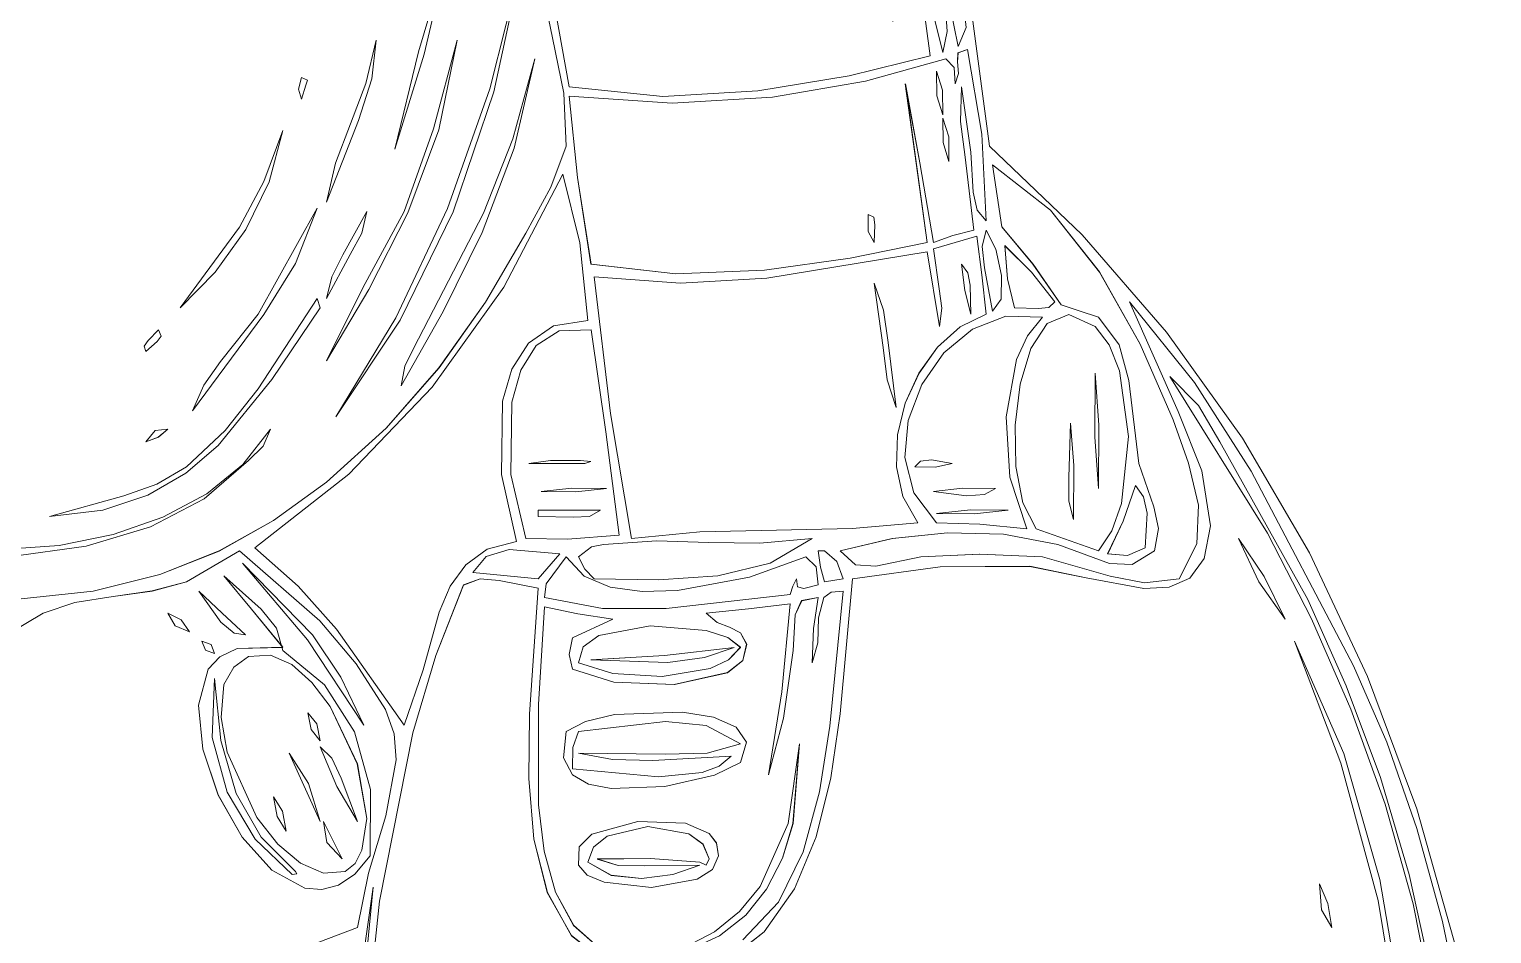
# Model space of a CAD drawing. Header units: inches. Extents: x -1726 to 2926, y -3254 to 1573.
# Drawn here: x 1126 to 2886, y -1258 to -169 of the extents above; entities that cross this region are included whole.
import ezdxf

# ---------------------------------------------------------------- set-up
doc = ezdxf.new("R2010")
doc.units = ezdxf.units.IN
doc.header["$MEASUREMENT"] = 0
doc.layers.add('Layer 1', color=7, linetype='Continuous')

msp = doc.modelspace()

# ---------------------------------------------------------------- linework, layer by layer
at = {"layer": 'Layer 1', "color": 7, "lineweight": 9}
for points in [[(2236.7, 27.2), (2281.7, -309.9), (2393.4, -416.8), (2495, -533.9), (2586.2, -661.3), (2666.9, -799.3), (2736.9, -947.9), (2796.1, -1107.4), (2844.1, -1278), (2881, -1459.8), (2886.3, -1712.8), (2877.5, -1837.5), (2858.5, -1954.2), (2847.1, -1991.1), (2831.1, -2016.7), (2808.2, -2035.4), (2776.1, -2051.6)], [(2218, -85.1), (2214.6, -34.9), (2210.1, -12.5), (2199.3, 4.7), (2195.9, -44), (2201, -98.5), (2225.5, -197.5), (2230.9, -172), (2228.8, -143.5), (2218, -85.1), (2218, -85.1)], [(2225.5, -197.5), (2201, -98.5), (2196, -44), (2199.3, 4.7), (2210.1, -12.5), (2214.6, -34.9), (2218, -85.1), (2228.8, -143.5), (2230.9, -172), (2225.5, -197.5), (2225.5, -197.5)], [(2218, 12.2), (2231.9, 1), (2234.2, -24.6), (2235, -53.3), (2244.2, -73.9), (2244.4, -106.9), (2250.6, -139), (2253.6, -167.5), (2244.2, -190), (2223.4, -87.3), (2218, 12.2), (2218, 12.2)], [(2244.2, -190), (2253.6, -167.5), (2250.6, -139), (2244.4, -106.9), (2244.2, -73.9), (2235, -53.3), (2234.2, -24.6), (2231.9, 1), (2218, 12.2), (2223.4, -87.3), (2244.2, -190), (2244.2, -190)], [(2210.5, -201.3), (2113, -225.3), (2003.2, -243.7), (1888.5, -250.3), (1776, -238.7), (1759.1, -145.2), (1746.1, -47.7), (1849.7, -55.4), (1951.1, -50.1), (2143.1, -17.7), (2165.6, -160.1), (2160.9, -88.9), (2150.6, -14), (2165.1, -7.9), (2184.3, -6.5), (2210.5, -201.3), (2210.5, -201.3)], [(2184.3, -6.5), (2165.1, -7.9), (2150.6, -14), (2160.9, -88.9), (2165.6, -160.1), (2143.1, -17.7), (1951.1, -50.1), (1849.7, -55.4), (1746.1, -47.7), (1759.1, -145.2), (1776, -238.7), (1888.5, -250.3), (2003.2, -243.7), (2113, -225.3), (2210.5, -201.3), (2184.3, -6.5), (2184.3, -6.5)], [(1495.1, -635.8), (1572.7, -519.5), (1636.3, -389.2), (1685.4, -244.6), (1719.8, -85.1), (1680.4, -241.1), (1629.4, -384.9), (1567.4, -516.5), (1495.1, -635.8), (1495.1, -635.8)], [(1719.8, -85.1), (1685.4, -244.6), (1636.3, -389.2), (1572.7, -519.5), (1495.1, -635.8), (1567.4, -516.5), (1629.4, -384.9), (1680.4, -241.1), (1719.8, -85.1), (1719.8, -85.1)], [(1566.3, -313.6), (1601.6, -199.2), (1629.9, -77.7), (1594.5, -196.7), (1566.3, -313.6), (1566.3, -313.6)], [(1629.9, -77.7), (1601.6, -199.2), (1566.3, -313.6), (1594.5, -196.7), (1629.9, -77.7), (1629.9, -77.7)], [(1094.1, -857.2), (1202.9, -845.5), (1283.4, -825.4), (1354.7, -797.2), (1420.3, -760.3), (1483.9, -714.4), (1555.6, -649.5), (1619.2, -576.7), (1675.1, -497.9), (1723.6, -414.8), (1753.7, -359.4), (1772.3, -309.9), (1769.7, -246.5), (1755.8, -179.6), (1741.7, -111.4)], [(1741.7, -111.4), (1755.8, -179.6), (1769.7, -246.4), (1772.3, -309.9), (1753.7, -359.4), (1723.6, -414.8), (1675.1, -497.9), (1619.3, -576.7), (1555.7, -649.4), (1483.9, -714.4), (1420.3, -760.3), (1354.7, -797.1), (1283.4, -825.4), (1202.9, -845.5), (1094.1, -857.2)], [(1483.9, -377.3), (1522.4, -279.2), (1538.4, -229), (1543.8, -182.5), (1531.1, -234.6), (1512.7, -283.4), (1494.8, -330.6), (1483.9, -377.3), (1483.9, -377.3)], [(1577.5, -388.5), (1527.8, -480.7), (1483.9, -568.3), (1535, -482.6), (1581.9, -390.1), (1619.1, -290.3), (1641.2, -182.5), (1612.8, -289.2), (1577.5, -388.5), (1577.5, -388.5)], [(1543.8, -182.5), (1538.4, -229), (1522.4, -279.2), (1483.9, -377.3), (1494.8, -330.6), (1512.7, -283.4), (1531.1, -234.6), (1543.8, -182.5), (1543.8, -182.5)], [(1641.2, -182.5), (1619.1, -290.3), (1581.9, -390.1), (1535, -482.6), (1483.9, -568.3), (1527.8, -480.7), (1577.5, -388.5), (1612.8, -289.2), (1641.2, -182.5), (1641.2, -182.5)], [(1588.7, -553.4), (1578.3, -574.7), (1573.8, -598.3), (1624.2, -509.1), (1671.3, -413.9), (1709.8, -312.6), (1734.8, -205), (1708.2, -301.1), (1672.7, -390.6), (1588.7, -553.4), (1588.7, -553.4)], [(1734.8, -205), (1709.8, -312.6), (1671.3, -413.9), (1624.2, -509.1), (1573.8, -598.3), (1578.3, -574.7), (1588.7, -553.4), (1672.7, -390.6), (1708.2, -301.1), (1734.8, -205), (1734.8, -205)], [(2248, -238.7), (2247.1, -280.5), (2252.4, -323.3), (2263, -411), (2237.7, -417.6), (2214.3, -426), (2197.8, -330.1), (2180.5, -235), (2206.8, -426), (2114.2, -444.8), (2010.9, -459.2), (1904.4, -463.6), (1802.2, -452.2), (1785.8, -347.7), (1776, -250), (1899.8, -258.3), (2020.7, -251), (2132.5, -232), (2229.2, -205), (2239.3, -215.6), (2240.5, -235), (2244.7, -222.5), (2243.1, -208.7), (2243.9, -197.7), (2255.5, -193.8), (2272.6, -295.6), (2277.9, -399.8), (2266.9, -386.9), (2262.3, -365.6), (2259.2, -317.4), (2248, -238.7), (2248, -238.7)], [(2259.2, -317.4), (2262.3, -365.6), (2267, -386.9), (2278, -399.8), (2272.6, -295.6), (2255.5, -193.8), (2244, -197.7), (2243.1, -208.7), (2244.7, -222.5), (2240.5, -235), (2239.3, -215.6), (2229.3, -205), (2132.6, -232), (2020.7, -251), (1899.8, -258.3), (1776.1, -250), (1785.8, -347.7), (1802.3, -452.2), (1904.4, -463.6), (2010.9, -459.2), (2114.3, -444.8), (2206.8, -426), (2180.6, -235), (2197.9, -330.1), (2214.3, -426), (2237.7, -417.6), (2263, -411), (2252.4, -323.3), (2247.1, -280.5), (2248, -238.7), (2259.2, -317.4), (2259.2, -317.4)], [(1453.9, -227.5), (1461, -230.7), (1458.9, -236.8), (1453.9, -253.7), (1450.1, -241.4), (1453.9, -227.5), (1453.9, -227.5)], [(1453.9, -253.7), (1458.9, -236.8), (1461, -230.7), (1453.9, -227.5), (1450.1, -241.4), (1453.9, -253.7), (1453.9, -253.7)], [(2218, -220), (2225.2, -242.8), (2225.5, -272.4), (2218.4, -249.6), (2218, -220), (2218, -220)], [(2225.5, -272.4), (2225.2, -242.8), (2218, -220), (2218.4, -249.6), (2225.5, -272.4), (2225.5, -272.4)], [(2225.5, -276.2), (2232.7, -299), (2233, -328.6), (2225.9, -305.8), (2225.5, -276.2), (2225.5, -276.2)], [(2233, -328.6), (2232.7, -299), (2225.5, -276.2), (2225.9, -305.8), (2233, -328.6), (2233, -328.6)], [(1307.8, -504.7), (1349.9, -461.5), (1386.7, -410.3), (1414.9, -353), (1431.4, -291.2), (1408.5, -352.5), (1379.3, -407.6), (1307.8, -504.7), (1307.8, -504.7)], [(1431.4, -291.2), (1414.9, -352.9), (1386.7, -410.3), (1349.9, -461.5), (1307.8, -504.7), (1379.3, -407.6), (1408.5, -352.5), (1431.4, -291.2), (1431.4, -291.2)], [(2285.5, -332.4), (2355.4, -386.9), (2414.3, -461.5), (2463.2, -548.3), (2502.7, -639.5), (2521.5, -691.6), (2533.2, -741.8), (2531.5, -788.6), (2510.2, -830.5), (2468.3, -835.5), (2427, -827.2), (2345.4, -804.3), (2270, -801), (2199.3, -804.3), (2145.2, -815.3), (2120.5, -813.9), (2101.9, -796.8), (2164.9, -782.2), (2231.3, -775.1), (2298.5, -777), (2364.1, -789.3), (2426.3, -812.2), (2453.5, -813.4), (2480.2, -796.8), (2485.3, -770.1), (2479.6, -743.9), (2461.5, -692), (2449.4, -592), (2437.7, -548.9), (2412.8, -515.9), (2389.8, -508), (2367.9, -500.9), (2334.2, -452.2), (2296.7, -407.3), (2285.5, -332.4), (2285.5, -332.4)], [(2296.7, -407.3), (2334.1, -452.2), (2367.9, -500.9), (2389.7, -508), (2412.8, -515.9), (2437.7, -548.9), (2449.4, -592), (2461.5, -692), (2479.6, -743.9), (2485.3, -770.1), (2480.2, -796.8), (2453.5, -813.4), (2426.3, -812.2), (2364.1, -789.3), (2298.5, -777), (2231.2, -775.1), (2164.8, -782.2), (2101.9, -796.8), (2120.4, -813.9), (2145.2, -815.3), (2199.3, -804.3), (2269.9, -801), (2345.4, -804.3), (2427, -827.2), (2468.3, -835.5), (2510.2, -830.5), (2531.5, -788.6), (2533.2, -741.8), (2521.5, -691.6), (2502.7, -639.5), (2463.1, -548.2), (2414.3, -461.4), (2355.4, -386.9), (2285.4, -332.4), (2296.7, -407.3), (2296.7, -407.3)], [(1768.5, -343.6), (1788.8, -426.4), (1798.5, -519.7), (1757, -526.4), (1726.9, -547), (1707, -578.2), (1695.9, -617), (1694.7, -704.9), (1712.4, -785.6), (1677.3, -795), (1651.4, -813.6), (1632.8, -839.5), (1619.4, -870.5), (1600.1, -940.2), (1577.5, -1006.6), (1496.1, -891.3), (1449.6, -839.5), (1397.7, -793.1), (1510.6, -704.6), (1611, -600), (1697.4, -479.6), (1768.5, -343.6), (1768.5, -343.6)], [(1397.7, -793.1), (1449.6, -839.6), (1496.1, -891.3), (1577.5, -1006.6), (1600.1, -940.2), (1619.4, -870.5), (1632.8, -839.5), (1651.4, -813.6), (1677.3, -795), (1712.4, -785.6), (1694.7, -704.9), (1695.9, -617), (1707, -578.2), (1726.9, -547), (1757, -526.4), (1798.5, -519.7), (1788.8, -426.4), (1768.5, -343.6), (1697.4, -479.6), (1611, -600), (1510.6, -704.6), (1397.7, -793.1), (1397.7, -793.1)], [(1401.5, -512.2), (1356.3, -569), (1336.3, -597.5), (1322.8, -628.3), (1408.3, -512.5), (1446.6, -451.1), (1472.6, -384.8), (1401.5, -512.2), (1401.5, -512.2)], [(1472.6, -384.8), (1446.6, -451.1), (1408.3, -512.5), (1322.8, -628.3), (1336.3, -597.5), (1356.3, -569), (1401.5, -512.2), (1472.6, -384.8), (1472.6, -384.8)], [(1483.9, -493.4), (1512.5, -440.6), (1526.4, -414.8), (1532.6, -388.5), (1503.6, -441), (1490.3, -467.4), (1483.9, -493.4), (1483.9, -493.4)], [(1532.6, -388.5), (1526.4, -414.8), (1512.5, -440.6), (1483.9, -493.4), (1490.3, -467.4), (1503.6, -441), (1532.6, -388.5), (1532.6, -388.5)], [(2135.6, -392.3), (2142.7, -395.5), (2143.8, -404.7), (2143.1, -426), (2135.8, -412.7), (2135.6, -392.3), (2135.6, -392.3)], [(2143.1, -426), (2143.8, -404.7), (2142.7, -395.5), (2135.6, -392.3), (2135.8, -412.7), (2143.1, -426), (2143.1, -426)], [(2278, -512.2), (2246.7, -527.4), (2219.3, -551.8), (2196.9, -583.1), (2180.5, -619.1), (2171.1, -657.4), (2169.8, -695.7), (2177.6, -731.7), (2195.5, -763.1), (2116.7, -770.1), (2025.4, -772.1), (1933.1, -774.2), (1850.9, -781.9), (1825.8, -631.6), (1806, -467.2), (1910, -474.7), (2014, -469), (2206.8, -437.3), (2221.8, -527.1), (2224.6, -505), (2221.2, -481.8), (2214.3, -433.5), (2266.7, -418.5), (2272.7, -465), (2278, -512.2), (2278, -512.2)], [(2266.7, -418.5), (2214.3, -433.5), (2221.2, -481.8), (2224.6, -505), (2221.8, -527.1), (2206.8, -437.2), (2014, -469), (1910, -474.7), (1806, -467.2), (1825.8, -631.6), (1850.9, -781.9), (1933.1, -774.2), (2025.5, -772.1), (2116.7, -770.1), (2195.6, -763.1), (2177.6, -731.7), (2169.8, -695.7), (2171.1, -657.4), (2180.5, -619.1), (2197, -583.1), (2219.4, -551.8), (2246.7, -527.3), (2278, -512.2), (2272.7, -465), (2266.7, -418.5), (2266.7, -418.5)], [(2278, -411), (2289.3, -434), (2296.2, -465.5), (2295.9, -494.1), (2285.4, -508.4), (2275.8, -456.4), (2273.1, -430.7), (2278, -411), (2278, -411)], [(2285.5, -508.4), (2295.9, -494.1), (2296.2, -465.5), (2289.3, -434), (2278, -411), (2273.1, -430.7), (2275.8, -456.4), (2285.5, -508.4), (2285.5, -508.4)], [(2300.4, -429.7), (2332.3, -461.6), (2360.4, -497.2), (2353.2, -504), (2340.4, -505.2), (2311.7, -504.7), (2303.4, -469.8), (2300.4, -429.7), (2300.4, -429.7)], [(2311.7, -504.7), (2340.3, -505.3), (2353.2, -504), (2360.4, -497.2), (2332.3, -461.6), (2300.4, -429.8), (2303.4, -469.8), (2311.7, -504.7), (2311.7, -504.7)], [(2259.2, -512.2), (2258.6, -477.2), (2255.7, -462.3), (2248, -452.2), (2252, -483.8), (2259.2, -512.2), (2259.2, -512.2)], [(2248, -452.2), (2255.7, -462.3), (2258.6, -477.2), (2259.2, -512.2), (2252, -483.8), (2248, -452.2), (2248, -452.2)], [(2169.3, -624.5), (2159.7, -546.2), (2154.4, -507.4), (2143.1, -474.7), (2153.7, -552.1), (2158.7, -591.1), (2169.3, -624.5), (2169.3, -624.5)], [(2143.1, -474.7), (2154.4, -507.4), (2159.7, -546.2), (2169.3, -624.5), (2158.7, -591.1), (2153.7, -552.1), (2143.1, -474.7), (2143.1, -474.7)], [(1472.6, -493.4), (1476.4, -504.7), (1418.1, -590.6), (1353.5, -670.2), (1314.6, -703.4), (1268.9, -729.8), (1214.8, -747.8), (1150.5, -755.6), (1239.9, -730.7), (1279.6, -716.7), (1315.3, -695.7), (1362, -652), (1401.7, -602.1), (1472.6, -493.4), (1472.6, -493.4)], [(1315.3, -695.7), (1279.6, -716.7), (1239.9, -730.7), (1150.5, -755.6), (1214.8, -747.8), (1268.9, -729.8), (1314.6, -703.4), (1353.5, -670.2), (1418.1, -590.6), (1476.4, -504.7), (1472.6, -493.4), (1401.7, -602.1), (1362, -652), (1315.3, -695.7), (1315.3, -695.7)], [(1988.7, -2127.4), (1963.3, -2020.3), (1926.6, -1791.3), (1905.5, -1553), (1895.9, -1317.5), (1961, -1294.1), (2010.7, -1255.3), (2047.3, -1203.4), (2073.2, -1140.8), (2090.7, -1069.8), (2102.2, -992.9), (2116.9, -830.5), (2222.3, -816.1), (2330.4, -815.5), (2398.2, -829.4), (2467.6, -842.3), (2498, -840.6), (2522.8, -829.6), (2540, -806), (2547.6, -766.8), (2537.2, -700.8), (2509, -629.2), (2450.3, -497.2), (2450.3, -497.2)], [(2671.9, -2070), (2759, -2034.1), (2839.8, -1991.7), (2862.3, -1868.6), (2875.3, -1745.1), (2879, -1618.4), (2873.6, -1486), (2851.1, -1358.7), (2826.8, -1242.8), (2796.1, -1130.8), (2760.1, -1027), (2720, -935.4), (2596.9, -701.2), (2528.5, -594.5), (2450.3, -497.2), (2509, -629.2), (2537.2, -700.8), (2547.6, -766.9), (2547.6, -766.9)], [(2450.3, -497.2), (2528.4, -594.5), (2596.9, -701.1), (2719.9, -935.4), (2760, -1027), (2796, -1130.8), (2826.8, -1242.7), (2851, -1358.7), (2873.5, -1486), (2878.9, -1618.4), (2875.3, -1745), (2862.3, -1868.6), (2839.8, -1991.7), (2759, -2034), (2671.8, -2070)], [(2345.4, -515.9), (2327.4, -538.2), (2314.2, -566.7), (2301.7, -635.6), (2306.3, -708.3), (2326.6, -770.6), (2270, -764.8), (2218, -763.1), (2190.7, -727.1), (2180.1, -684.7), (2184, -640), (2200.3, -596.8), (2226.8, -558.9), (2261.3, -530.2), (2301.5, -514.6), (2345.4, -515.9), (2345.4, -515.9)], [(2218, -763.1), (2270, -764.8), (2326.7, -770.6), (2306.3, -708.2), (2301.7, -635.6), (2314.2, -566.7), (2327.4, -538.2), (2345.4, -515.9), (2301.5, -514.6), (2261.3, -530.2), (2226.8, -558.9), (2200.3, -596.8), (2184, -640), (2180.1, -684.7), (2190.7, -727), (2218, -763.1), (2218, -763.1)], [(2409, -527.1), (2377.1, -512.7), (2351.2, -523.5), (2331.7, -553.5), (2318.7, -596.3), (2312.6, -645.7), (2313.6, -695.3), (2321.9, -739.1), (2337.9, -770.6), (2412.8, -796.8), (2429.2, -772.8), (2440.7, -739.8), (2449.1, -659.5), (2438.4, -580.5), (2426, -549.1), (2409, -527.1), (2409, -527.1)], [(2412.8, -796.8), (2337.9, -770.6), (2321.9, -739.1), (2313.6, -695.3), (2312.6, -645.6), (2318.7, -596.3), (2331.7, -553.5), (2351.2, -523.5), (2377.1, -512.7), (2409, -527.1), (2426, -549.1), (2438.4, -580.5), (2449.1, -659.5), (2440.7, -739.8), (2429.2, -772.8), (2412.8, -796.8), (2412.8, -796.8)], [(1281.6, -530.9), (1285, -538.7), (1280, -545.2), (1266.6, -557.1), (1264.5, -550.6), (1269.2, -543.8), (1281.6, -530.9), (1281.6, -530.9)], [(1266.6, -557.1), (1280, -545.2), (1285, -538.7), (1281.6, -530.9), (1269.2, -543.8), (1264.5, -550.6), (1266.6, -557.1), (1266.6, -557.1)], [(1802.3, -530.9), (1820, -653.6), (1836, -778.1), (1774, -782.7), (1723.6, -781.9), (1705.7, -705.1), (1707, -617.9), (1717.6, -579.6), (1736.3, -549.9), (1764.1, -532.4), (1802.3, -530.9), (1802.3, -530.9)], [(1723.6, -781.9), (1774, -782.7), (1836, -778.1), (1820, -653.6), (1802.3, -530.9), (1764.1, -532.4), (1736.3, -549.9), (1717.6, -579.6), (1707, -617.9), (1705.7, -705.1), (1723.6, -781.9), (1723.6, -781.9)], [(2409, -583.3), (2413.2, -645.6), (2412.8, -721.9), (2408.6, -659.6), (2409, -583.3), (2409, -583.3)], [(2412.8, -721.9), (2413.3, -645.6), (2409.1, -583.3), (2408.6, -659.6), (2412.8, -721.9), (2412.8, -721.9)], [(2499, -587.1), (2533.2, -622.1), (2558.9, -665.7), (2664.8, -855.6), (2711.2, -959.5), (2752.2, -1069.6), (2786.9, -1186.4), (2814.2, -1310.1), (2833.4, -1441.1), (2843.6, -1579.7), (2833.3, -1532.6), (2832.3, -1478.6), (2816.7, -1347.1), (2791.6, -1221.4), (2757.9, -1101.5), (2716.8, -987.2), (2669.3, -878.6), (2616.5, -775.8), (2499, -587.1), (2499, -587.1)], [(2832.3, -1478.5), (2833.3, -1532.6), (2843.6, -1579.7), (2833.4, -1441.1), (2814.2, -1310.1), (2786.9, -1186.3), (2752.2, -1069.6), (2711.2, -959.5), (2664.8, -855.6), (2558.9, -665.7), (2533.2, -622.1), (2499, -587.1), (2616.5, -775.8), (2669.3, -878.6), (2716.8, -987.2), (2757.9, -1101.5), (2791.6, -1221.4), (2816.7, -1347.1), (2832.3, -1478.5), (2832.3, -1478.5)], [(1093.3, -795.5), (1162.1, -790.3), (1227.2, -777.2), (1287, -756.5), (1339.7, -728.4), (1383.4, -693.1), (1416.4, -650.7), (1416.4, -650.7)], [(1101.8, -804.3), (1194.6, -791.1), (1272.2, -768.2), (1336.6, -734.3), (1390.2, -688.2), (1407.8, -671), (1416.4, -650.7), (1383.4, -693.1), (1339.7, -728.4), (1287, -756.5), (1227.2, -777.2), (1162.1, -790.3), (1093.3, -795.5)], [(1416.4, -650.7), (1407.8, -671), (1390.2, -688.2), (1336.6, -734.3), (1272.2, -768.2), (1194.6, -791.1), (1101.8, -804.3)], [(1292.8, -650.7), (1281.5, -660.1), (1266.6, -665.7), (1277.9, -652), (1292.8, -650.7), (1292.8, -650.7)], [(1266.6, -665.7), (1281.6, -660.1), (1292.9, -650.7), (1277.9, -652), (1266.6, -665.7), (1266.6, -665.7)], [(2379.1, -643.3), (2383.3, -694.3), (2382.9, -759.4), (2377.3, -737), (2377.4, -708.7), (2379.1, -643.3), (2379.1, -643.3)], [(2382.8, -759.4), (2383.3, -694.3), (2379.1, -643.3), (2377.4, -708.7), (2377.3, -737), (2382.8, -759.4), (2382.8, -759.4)], [(1794.8, -692), (1802.1, -689.3), (1789.4, -688.2), (1753.6, -688.2), (1727.3, -692), (1794.8, -692), (1794.8, -692)], [(1727.3, -692), (1753.6, -688.2), (1789.4, -688.2), (1802.1, -689.3), (1794.8, -692), (1727.3, -692), (1727.3, -692)], [(2191.8, -695.7), (2216.6, -696.2), (2236.7, -692), (2212.2, -687.3), (2198.8, -689.1), (2191.8, -695.7), (2191.8, -695.7)], [(2236.7, -692), (2216.6, -696.2), (2191.8, -695.7), (2198.8, -689.1), (2212.2, -687.3), (2236.7, -692), (2236.7, -692)], [(1821, -721.9), (1779.3, -721.5), (1742.3, -725.7), (1784, -726.1), (1821, -721.9), (1821, -721.9)], [(1742.3, -725.7), (1779.3, -721.5), (1821, -721.9), (1784, -726.1), (1742.3, -725.7), (1742.3, -725.7)], [(2289.2, -721.9), (2249.4, -721.4), (2214.3, -725.7), (2254.1, -730.7), (2275.6, -729.3), (2289.2, -721.9), (2289.2, -721.9)], [(2214.3, -725.7), (2249.4, -721.4), (2289.2, -721.9), (2275.6, -729.3), (2254.1, -730.7), (2214.3, -725.7), (2214.3, -725.7)], [(2424, -800.6), (2447.7, -802.5), (2469, -793.1), (2471.5, -751.7), (2467.2, -732), (2457.7, -718.2), (2442.6, -761.1), (2424, -800.6), (2424, -800.6)], [(2457.7, -718.2), (2467.2, -732), (2471.5, -751.7), (2469, -793.1), (2447.7, -802.5), (2424.1, -800.6), (2442.7, -761.1), (2457.7, -718.2), (2457.7, -718.2)], [(1738.6, -755.6), (1780.7, -756.5), (1800.5, -755.8), (1813.5, -748.1), (1738.6, -748.1), (1738.6, -755.6), (1738.6, -755.6)], [(1738.6, -748.1), (1813.5, -748.1), (1800.5, -755.8), (1780.7, -756.5), (1738.6, -755.6), (1738.6, -748.1), (1738.6, -748.1)], [(2304.2, -748.1), (2258.8, -747.7), (2218, -751.9), (2263.4, -752.3), (2304.2, -748.1), (2304.2, -748.1)], [(2218, -751.9), (2258.8, -747.7), (2304.2, -748.1), (2263.4, -752.3), (2218, -751.9), (2218, -751.9)], [(2547.6, -766.9), (2540, -806), (2522.8, -829.6), (2498, -840.7), (2467.7, -842.3), (2398.2, -829.4), (2330.4, -815.6), (2222.4, -816.1), (2116.9, -830.5), (2102.2, -992.9), (2090.7, -1069.8), (2073.2, -1140.8), (2047.3, -1203.4), (2010.8, -1255.3), (1961.1, -1294.2), (1895.9, -1317.5), (1905.6, -1553), (1926.7, -1791.4), (1963.3, -2020.3), (1988.7, -2127.4)], [(2068.2, -781.9), (2017.7, -811.7), (1954.9, -827), (1883.3, -831.8), (1806, -830.5), (1794.9, -819.1), (1787.3, -804.3), (1802.7, -792.2), (1817.2, -789.3), (1881.3, -785), (1943.6, -786.7), (2005.5, -787.8), (2068.2, -781.9), (2068.2, -781.9)], [(1817.2, -789.3), (1802.7, -792.2), (1787.3, -804.3), (1794.9, -819.1), (1806, -830.5), (1883.3, -831.8), (1954.9, -827), (2017.7, -811.7), (2068.2, -781.9), (2005.5, -787.8), (1943.6, -786.7), (1881.3, -785), (1817.2, -789.3), (1817.2, -789.3)], [(2581.4, -781.9), (2612.4, -827.6), (2637.6, -879.2), (2606, -834), (2581.4, -781.9), (2581.4, -781.9)], [(2637.6, -879.2), (2612.4, -827.6), (2581.4, -781.9), (2606, -834), (2637.6, -879.2), (2637.6, -879.2)], [(927.7, -1426.6), (1138, -1374.5), (1343.3, -1317.4), (1521.3, -1250), (1534.4, -1184.5), (1555.3, -1115.6), (1567.6, -1048.4), (1565.5, -1017), (1555, -987.8), (1519.5, -933), (1476, -881.1), (1379, -796.8), (1315.3, -834.3), (1315.3, -834.3)], [(1379, -796.8), (1476, -881.1), (1519.5, -933), (1555, -987.9), (1565.5, -1017), (1567.6, -1048.4), (1555.3, -1115.6), (1534.4, -1184.5), (1521.3, -1250.1), (1343.3, -1317.4), (1138, -1374.5), (927.8, -1426.6)], [(985.7, -965.4), (1143, -871.7), (1181.2, -859), (1227, -851.8), (1273.9, -845.3), (1315.3, -834.3), (1379, -796.8), (1379, -796.8)], [(1764.8, -800.6), (1738.6, -830.5), (1659.9, -823.1), (1676.1, -803.9), (1703.8, -795.1), (1764.8, -800.6), (1764.8, -800.6)], [(1659.9, -823.1), (1738.6, -830.5), (1764.8, -800.6), (1703.8, -795.1), (1676.1, -803.9), (1659.9, -823.1), (1659.9, -823.1)], [(1772.3, -804.3), (1793.8, -827.2), (1825.3, -840.5), (1863.8, -845.9), (1906.5, -844.7), (1992.8, -828.7), (2060.7, -804.3), (2073.2, -816.2), (2075.7, -838), (2058.2, -842.2), (2050.6, -840.2), (2049.5, -830.5), (2045.2, -839.4), (2042, -849.3), (1892.8, -866.3), (1816.2, -866.1), (1746.1, -853), (1748.3, -836.5), (1756.2, -825.7), (1772.3, -804.3), (1772.3, -804.3)], [(1746.1, -853), (1816.2, -866.1), (1892.8, -866.3), (2042, -849.3), (2045.2, -839.4), (2049.5, -830.5), (2050.6, -840.2), (2058.2, -842.2), (2075.7, -838), (2073.2, -816.2), (2060.7, -804.3), (1992.8, -828.7), (1906.5, -844.7), (1863.8, -845.9), (1825.2, -840.5), (1793.8, -827.2), (1772.3, -804.3), (1756.2, -825.7), (1748.3, -836.5), (1746.1, -853), (1746.1, -853)], [(2075.7, -796.8), (2083.2, -796.8), (2098.2, -809.9), (2105.7, -830.5), (2083.2, -834.3), (2078.3, -816.7), (2075.7, -796.8), (2075.7, -796.8)], [(2083.2, -834.3), (2105.7, -830.5), (2098.2, -809.9), (2083.2, -796.8), (2075.7, -796.8), (2078.3, -816.6), (2083.2, -834.3), (2083.2, -834.3)], [(1341.5, -939.2), (1329.9, -982.6), (1334.9, -1035.4), (1353.4, -1090.6), (1382.3, -1141.5), (1418.1, -1181.2), (1457.9, -1202.7), (1478.2, -1204.5), (1498.4, -1199.2), (1517.8, -1186), (1536.3, -1163.9), (1536.9, -1084), (1517.6, -1014.7), (1481.5, -958.2), (1431.4, -916.7), (1423.8, -889.9), (1405.3, -866.9), (1360.3, -826.8), (1393.8, -867.2), (1431.4, -912.9), (1376.4, -914.6), (1355.5, -924.4), (1341.5, -939.2), (1341.5, -939.2)], [(1431.4, -913), (1393.8, -867.2), (1360.3, -826.8), (1405.3, -866.9), (1423.8, -890), (1431.4, -916.7), (1481.5, -958.2), (1517.6, -1014.7), (1536.9, -1084), (1536.3, -1163.9), (1517.8, -1186), (1498.4, -1199.2), (1478.2, -1204.5), (1457.9, -1202.7), (1418.1, -1181.2), (1382.3, -1141.5), (1353.4, -1090.7), (1334.9, -1035.4), (1329.9, -982.6), (1341.5, -939.2), (1355.5, -924.5), (1376.4, -914.6), (1431.4, -913), (1431.4, -913)], [(1528.8, -1006.6), (1501.2, -949), (1467, -898), (1382.7, -811.8), (1461.1, -903.8), (1528.8, -1006.6), (1528.8, -1006.6)], [(1382.7, -811.8), (1467, -898), (1501.2, -949), (1528.8, -1006.6), (1461.1, -903.9), (1382.7, -811.8), (1382.7, -811.8)], [(1315.3, -834.3), (1273.9, -845.2), (1227, -851.8), (1181.2, -858.9), (1143, -871.7), (985.7, -965.4)], [(1649.4, -2139.9), (1601.5, -2046.9), (1560.4, -1945), (1528.8, -1834.4), (1507.7, -1685.7), (1505.2, -1525.9), (1517.2, -1362.1), (1540.1, -1201.4), (1519, -1420.2), (1511.7, -1533.4), (1517.6, -1643.4), (1525.1, -1432.3), (1547.6, -1218.4), (1587.9, -1015.7), (1615.5, -922.9), (1648.7, -838.1), (1669, -830.6), (1691.9, -832.7), (1738.6, -841.8), (1738.6, -841.8)], [(1648.7, -838), (1615.5, -922.9), (1587.8, -1015.7), (1547.6, -1218.4), (1525.1, -1432.2), (1517.6, -1643.4), (1511.7, -1533.4), (1519, -1420.2), (1540, -1201.4), (1517.2, -1362), (1505.2, -1525.8), (1507.7, -1685.6), (1528.8, -1834.4), (1560.3, -1944.9), (1601.5, -2046.8), (1649.4, -2139.9)], [(2004.5, -2227.7), (1952.8, -2015.1), (1916.7, -1786.9), (1895.4, -1549.7), (1888.4, -1310), (1824.1, -1295.2), (1778.8, -1259.8), (1749.6, -1208), (1733.5, -1143.7), (1727.3, -1070.8), (1728.1, -993.6), (1738.6, -841.7), (1691.9, -832.7), (1669, -830.6), (1648.7, -838), (1648.7, -838)], [(1738.6, -841.8), (1728.1, -993.6), (1727.3, -1070.9), (1733.5, -1143.7), (1749.7, -1208), (1778.9, -1259.9), (1824.1, -1295.2), (1888.4, -1310), (1895.5, -1549.7), (1916.7, -1787), (1952.9, -2015.1), (2004.5, -2227.7)], [(1330.3, -845.5), (1358.2, -872), (1386.5, -898), (1372.6, -896.1), (1356.6, -882.8), (1330.3, -845.5), (1330.3, -845.5)], [(1386.5, -898), (1358.2, -872), (1330.3, -845.5), (1356.6, -882.8), (1372.6, -896.1), (1386.5, -898), (1386.5, -898)], [(1813.5, -1276.3), (1781.3, -1247.6), (1759.3, -1207.4), (1745.7, -1158.3), (1738.9, -1102.6), (1738.9, -981.7), (1746.1, -864.2), (1786.3, -872.7), (1828.5, -879.2), (1779.8, -901.7), (1776, -921.5), (1779.8, -939.2), (1829.8, -955.1), (1902.5, -957.7), (1966.3, -943.4), (1985, -929), (1989.5, -909.2), (1982.2, -895.5), (1969.1, -888.9), (1954.1, -883.1), (1940.8, -871.7), (1991.8, -866.5), (2042, -860.5), (2031.7, -966.4), (2015.7, -1066.5), (2033.7, -998.1), (2045.7, -916.7), (2047.9, -873.8), (2055.7, -856.8), (2075.7, -853), (2070, -890.5), (2068.2, -931.7), (2075.2, -907.7), (2076.1, -877.7), (2082.4, -853.1), (2091.2, -846.5), (2105.7, -845.5), (2105.7, -845.5)], [(2068.2, -931.7), (2070.1, -890.5), (2075.7, -853), (2055.8, -856.9), (2047.9, -873.8), (2045.7, -916.7), (2033.7, -998.1), (2015.8, -1066.5), (2031.8, -966.4), (2042, -860.5), (1991.8, -866.5), (1940.9, -871.7), (1954.1, -883.1), (1969.1, -888.9), (1982.2, -895.5), (1989.6, -909.2), (1985, -929), (1966.4, -943.5), (1902.6, -957.7), (1829.8, -955.1), (1779.8, -939.2), (1776.1, -921.5), (1779.8, -901.7), (1828.5, -879.2), (1786.3, -872.7), (1746.1, -864.3), (1738.9, -981.7), (1738.9, -1102.6), (1745.7, -1158.3), (1759.3, -1207.4), (1781.4, -1247.6), (1813.5, -1276.3)], [(1985, -1264.9), (2028, -1219.7), (2057.7, -1159), (2077.3, -1087), (2089.8, -1007.9), (2105.7, -845.5), (2091.2, -846.5), (2082.4, -853.2), (2076.1, -877.7), (2075.2, -907.7), (2068.2, -931.7), (2068.2, -931.7)], [(2105.7, -845.5), (2089.8, -1007.8), (2077.3, -1086.9), (2057.7, -1159), (2028, -1219.7), (1985, -1264.8)], [(1292.8, -871.7), (1309, -879.9), (1319.1, -894.2), (1301.8, -887.1), (1292.8, -871.7), (1292.8, -871.7)], [(1319.1, -894.2), (1309, -879.9), (1292.8, -871.7), (1301.8, -887.1), (1319.1, -894.2), (1319.1, -894.2)], [(1982, -913), (1967.8, -927.9), (1945.8, -938.4), (1887.9, -947.9), (1828.4, -944.6), (1787.3, -931.7), (1792.8, -912.5), (1811.7, -898.9), (1873.5, -887), (1940.8, -892.8), (1966.7, -901.3), (1982, -913), (1982, -913)], [(1787.3, -931.7), (1828.4, -944.6), (1887.9, -947.9), (1945.8, -938.4), (1967.9, -927.9), (1982.1, -912.9), (1966.7, -901.3), (1940.8, -892.8), (1873.5, -887), (1811.7, -898.9), (1792.9, -912.5), (1787.3, -931.7), (1787.3, -931.7)], [(1334, -905.5), (1344.9, -909.6), (1349, -920.4), (1338.1, -916.3), (1334, -905.5), (1334, -905.5)], [(1349, -920.4), (1344.9, -909.6), (1334, -905.5), (1338.1, -916.3), (1349, -920.4), (1349, -920.4)], [(1974.5, -913), (1938.7, -925.4), (1894.7, -931.1), (1802.2, -927.9), (1890.6, -922.7), (1974.5, -913), (1974.5, -913)], [(1802.3, -927.9), (1894.7, -931.1), (1938.7, -925.4), (1974.6, -913), (1890.6, -922.7), (1802.3, -927.9), (1802.3, -927.9)], [(2648.8, -905.5), (2708.3, -1040.8), (2751.5, -1192.3), (2779.9, -1358.6), (2794.9, -1538.5), (2794.9, -1587.2), (2794.9, -1635.9), (2791.4, -1634.9), (2790.8, -1624), (2791.1, -1598.4), (2779.7, -1399.9), (2749.7, -1217.5), (2704.7, -1052.4), (2648.8, -905.5), (2648.8, -905.5)], [(2791.1, -1598.4), (2790.8, -1624), (2791.4, -1634.9), (2794.9, -1635.9), (2794.9, -1587.2), (2794.9, -1538.5), (2779.9, -1358.6), (2751.5, -1192.3), (2708.3, -1040.7), (2648.8, -905.5), (2704.7, -1052.4), (2749.7, -1217.5), (2779.7, -1399.9), (2791.1, -1598.4), (2791.1, -1598.4)], [(1390.2, -924.2), (1416.4, -922.6), (1442.1, -933.8), (1466.4, -955.2), (1488.3, -984), (1521, -1053), (1532.6, -1119), (1526.3, -1157), (1518.3, -1172.9), (1506.3, -1182.6), (1480.3, -1184.6), (1452.6, -1172.7), (1425.3, -1149.6), (1400.1, -1117.8), (1364.2, -1039.2), (1357.2, -997.5), (1360.2, -957.9), (1372.2, -936.9), (1390.2, -924.2), (1390.2, -924.2)], [(1360.3, -957.9), (1357.3, -997.5), (1364.2, -1039.2), (1400.1, -1117.8), (1425.3, -1149.6), (1452.6, -1172.7), (1480.3, -1184.6), (1506.3, -1182.6), (1518.3, -1172.9), (1526.3, -1157), (1532.6, -1119), (1521.1, -1053), (1488.3, -984), (1466.4, -955.2), (1442.2, -933.8), (1416.4, -922.6), (1390.2, -924.2), (1372.2, -936.9), (1360.3, -957.9), (1360.3, -957.9)], [(1442.7, -1186.4), (1448.2, -1185.3), (1446.4, -1182.6), (1405.2, -1141.5), (1375.3, -1088.9), (1356.6, -1025.2), (1349, -950.4), (1346.3, -1021.4), (1364.5, -1087.2), (1398.2, -1143.7), (1442.7, -1186.4), (1442.7, -1186.4)], [(1349, -950.4), (1356.6, -1025.2), (1375.3, -1088.9), (1405.2, -1141.5), (1446.4, -1182.6), (1448.2, -1185.3), (1442.7, -1186.4), (1398.2, -1143.7), (1364.5, -1087.2), (1346.3, -1021.4), (1349, -950.4), (1349, -950.4)], [(1476.4, -1025.3), (1472.3, -1005), (1461.4, -991.6), (1465.4, -1011.9), (1476.4, -1025.3), (1476.4, -1025.3)], [(1461.4, -991.6), (1472.3, -1005), (1476.4, -1025.3), (1465.4, -1011.9), (1461.4, -991.6), (1461.4, -991.6)], [(1772.3, -1014.1), (1795.8, -1002.2), (1830.4, -994), (1912.5, -991), (1949.5, -997.1), (1976.9, -1008.9), (1989.5, -1026.9), (1982.1, -1051.5), (1950.9, -1066.9), (1891.1, -1080.3), (1826.3, -1083), (1799.3, -1077.7), (1779.8, -1066.5), (1769, -1045.9), (1772.3, -1014.1), (1772.3, -1014.1)], [(1779.8, -1066.5), (1799.3, -1077.7), (1826.3, -1083), (1891.1, -1080.3), (1950.9, -1066.9), (1982.1, -1051.5), (1989.5, -1026.9), (1976.9, -1008.9), (1949.5, -997.1), (1912.5, -991), (1830.4, -994), (1795.8, -1002.2), (1772.3, -1014.1), (1769, -1045.9), (1779.8, -1066.5), (1779.8, -1066.5)], [(1787.3, -1014.1), (1780.4, -1033.4), (1779.8, -1059), (1883.4, -1068.8), (1936.1, -1063.4), (1956.6, -1055.8), (1970.8, -1044), (1876.6, -1049.1), (1827.9, -1047.9), (1787.3, -1040.3), (1891.6, -1041.6), (1941.9, -1040.5), (1982.1, -1029.1), (1940.9, -1006.9), (1891.7, -1002.3), (1787.3, -1014.1), (1787.3, -1014.1)], [(1982, -1029.1), (1941.9, -1040.5), (1891.6, -1041.6), (1787.3, -1040.3), (1827.9, -1047.9), (1876.6, -1049.1), (1970.8, -1044.1), (1956.5, -1055.8), (1936.1, -1063.4), (1883.4, -1068.8), (1779.8, -1059), (1780.4, -1033.4), (1787.3, -1014.1), (1891.7, -1002.3), (1940.9, -1006.9), (1982, -1029.1), (1982, -1029.1)], [(1521.3, -1122.7), (1501.5, -1070.4), (1490.5, -1046.4), (1476.4, -1032.8), (1496.2, -1080.4), (1521.3, -1122.7), (1521.3, -1122.7)], [(1476.4, -1032.8), (1490.5, -1046.5), (1501.5, -1070.4), (1521.3, -1122.7), (1496.2, -1080.4), (1476.4, -1032.8), (1476.4, -1032.8)], [(2053.2, -1029.1), (2045.4, -1124.8), (2032.6, -1166.8), (2013.6, -1203.9), (1988.4, -1235.3), (1956.7, -1260.2), (1918.5, -1277.9), (1873.4, -1287.5), (1914.9, -1274.2), (1950.7, -1255.2), (1980.9, -1230.7), (2005.7, -1200.7), (2039.5, -1125), (2053.2, -1029.1), (2053.2, -1029.1)], [(1873.4, -1287.5), (1918.4, -1277.9), (1956.7, -1260.2), (1988.4, -1235.3), (2013.6, -1203.9), (2032.5, -1166.8), (2045.3, -1124.8), (2053.2, -1029.1), (2039.5, -1125), (2005.7, -1200.7), (1980.9, -1230.7), (1950.7, -1255.2), (1914.9, -1274.2), (1873.4, -1287.5), (1873.4, -1287.5)], [(1476.4, -1122.7), (1462.2, -1076.9), (1438.9, -1040.3), (1476.4, -1122.7), (1476.4, -1122.7)], [(1438.9, -1040.3), (1462.2, -1076.9), (1476.4, -1122.7), (1438.9, -1040.3), (1438.9, -1040.3)], [(1435.2, -1134), (1430.9, -1110.1), (1420.2, -1092.7), (1424.5, -1116.6), (1435.2, -1134), (1435.2, -1134)], [(1420.2, -1092.7), (1430.9, -1110.1), (1435.2, -1134), (1424.5, -1116.6), (1420.2, -1092.7), (1420.2, -1092.7)], [(1502.6, -1167.6), (1480.1, -1122.7), (1484.2, -1147.8), (1502.6, -1167.6), (1502.6, -1167.6)], [(1480.1, -1122.7), (1502.6, -1167.6), (1484.2, -1147.8), (1480.1, -1122.7), (1480.1, -1122.7)], [(1858.4, -1122.7), (1916, -1124.5), (1944.6, -1137), (1953.2, -1148.4), (1955.8, -1163.9), (1948.4, -1180.4), (1930.1, -1192), (1875, -1201.9), (1818.1, -1195.6), (1797.7, -1187), (1787.3, -1175.1), (1788, -1152.9), (1803.4, -1137.7), (1858.4, -1122.7), (1858.4, -1122.7)], [(1787.3, -1175.1), (1797.7, -1187), (1818.1, -1195.6), (1875, -1201.9), (1930.1, -1192), (1948.4, -1180.4), (1955.8, -1163.9), (1953.2, -1148.3), (1944.6, -1137), (1916, -1124.5), (1858.4, -1122.7), (1803.4, -1137.7), (1788, -1152.9), (1787.3, -1175.1), (1787.3, -1175.1)], [(1933.4, -1171.4), (1873.9, -1167.2), (1809.7, -1167.6), (1834.9, -1175.3), (1866.9, -1176), (1933.4, -1175.1), (1900.8, -1186.1), (1862.9, -1191.2), (1826.5, -1187.2), (1798.5, -1171.4), (1805.4, -1153.3), (1821.8, -1140.1), (1870.8, -1128.5), (1920.1, -1137.5), (1937, -1149.9), (1944.6, -1167.6), (1940.8, -1175.1), (1933.4, -1171.4), (1933.4, -1171.4)], [(1940.8, -1175.1), (1944.6, -1167.6), (1937.1, -1149.9), (1920.1, -1137.5), (1870.8, -1128.6), (1821.8, -1140.1), (1805.4, -1153.3), (1798.5, -1171.4), (1826.5, -1187.3), (1862.9, -1191.2), (1900.8, -1186.1), (1933.4, -1175.2), (1866.9, -1176), (1834.9, -1175.3), (1809.7, -1167.7), (1873.9, -1167.2), (1933.4, -1171.4), (1940.8, -1175.1), (1940.8, -1175.1)], [(2678.8, -1197.6), (2688.9, -1221.1), (2693.7, -1250.1), (2681.4, -1228.6), (2678.8, -1197.6), (2678.8, -1197.6)], [(2693.7, -1250.1), (2688.9, -1221.1), (2678.8, -1197.6), (2681.4, -1228.6), (2693.7, -1250.1), (2693.7, -1250.1)]]:
    msp.add_lwpolyline(points, dxfattribs=at)

doc.saveas('drawing.dxf')
